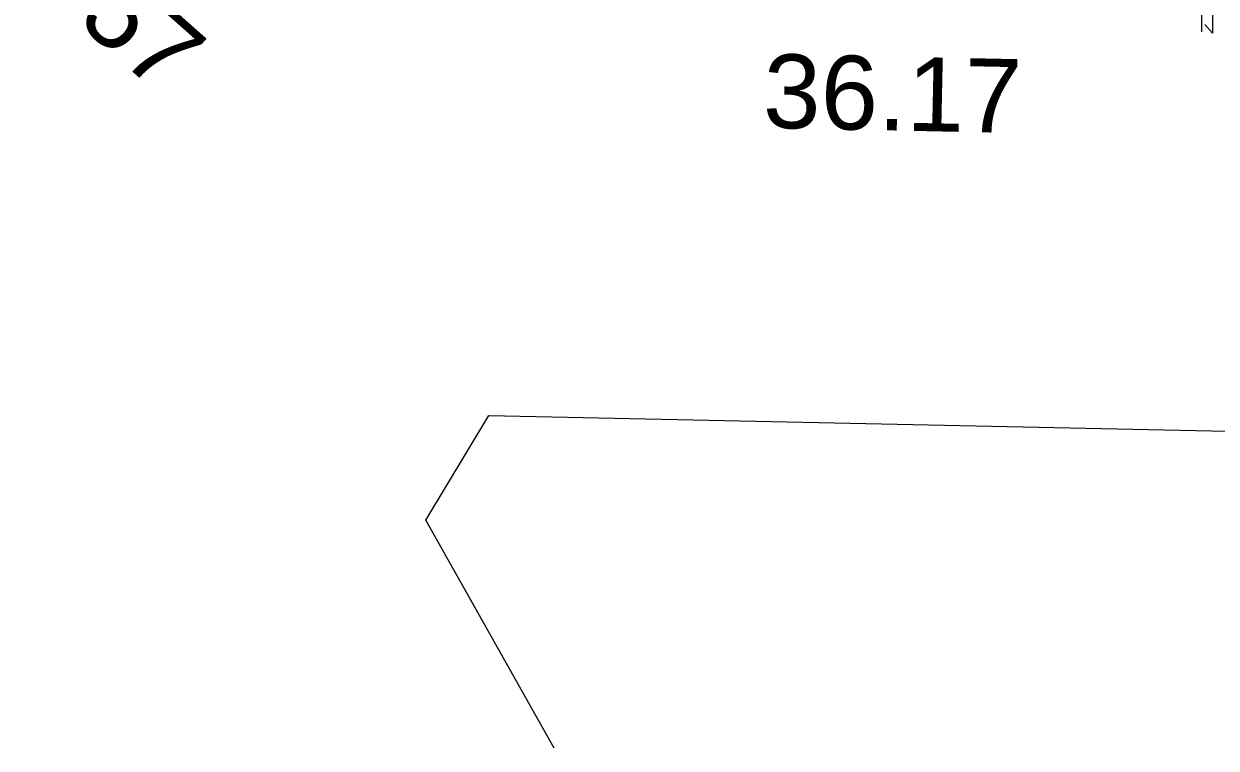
# Model space of a CAD drawing. Header units: centimetres. Extents: x 63871 to 181827, y -95930 to 42199.
# Drawn here: x 166835 to 169737, y 15512 to 17276 of the extents above; entities that cross this region are included whole.
import ezdxf

# ---------------------------------------------------------------- set-up
doc = ezdxf.new("R2010")
doc.units = ezdxf.units.CM
for name, color, linetype, lineweight in [('03_PARSEL_ALN_YENI', 40, 'Continuous', 0), ('A-AREA-IDEN', 7, 'Continuous', 9), ('OLUK', 222, 'Continuous', 15), ('ROL_CEPHE', 1, 'Continuous', 0)]:
    doc.layers.add(name, color=color, linetype=linetype, lineweight=lineweight)
doc.styles.get("Standard").update_dxf_attribs({"font": 'Arial.ttf'})

# ---------------------------------------------------------------- blocks, each defined once
blk = doc.blocks.new('VAZİYET PLANI')
at = {"layer": '03_PARSEL_ALN_YENI'}
for p, q in [((-10138.7, 1137.5), (-9985.7, 1392.5)), ((-9985.7, 1392.5), (-4986.7, 1286.5)), ((-9826, 582), (-10138.7, 1137.5))]:
    blk.add_line(p, q, dxfattribs=at)
at = {"layer": '03_PARSEL_ALN_YENI', "lineweight": 0}
for p, q in [((-10138.7, 1137.5), (-9985.7, 1392.5)), ((-9985.7, 1392.5), (-4986.7, 1286.5)), ((-9826, 582), (-10138.7, 1137.5))]:
    blk.add_line(p, q, dxfattribs=at)
at = {"layer": 'A-AREA-IDEN'}
for p, q in [((-8249.9, 2327.1), (-8248, 2485.1)), ((-8221.8, 2481.2), (-8223.7, 2323.2)), ((-8223.7, 2323.2), (-8242.3, 2344.4))]:
    blk.add_line(p, q, dxfattribs=at)
at = {"layer": 'ROL_CEPHE', "lineweight": 0}
for s, rotation, p in [('4.57', 318.4605, (-11148.5, 2491.5)), ('36.17', 358.7887, (-9318.9, 2093.3))]:
    blk.add_text(s, height=180, rotation=rotation, dxfattribs=at).set_placement(p)

msp = doc.modelspace()

# ---------------------------------------------------------------- block references
at = {"layer": 'OLUK'}
msp.add_blockref('VAZİYET PLANI', (177951.9, 14930.1), dxfattribs=at)

doc.saveas('drawing.dxf')
